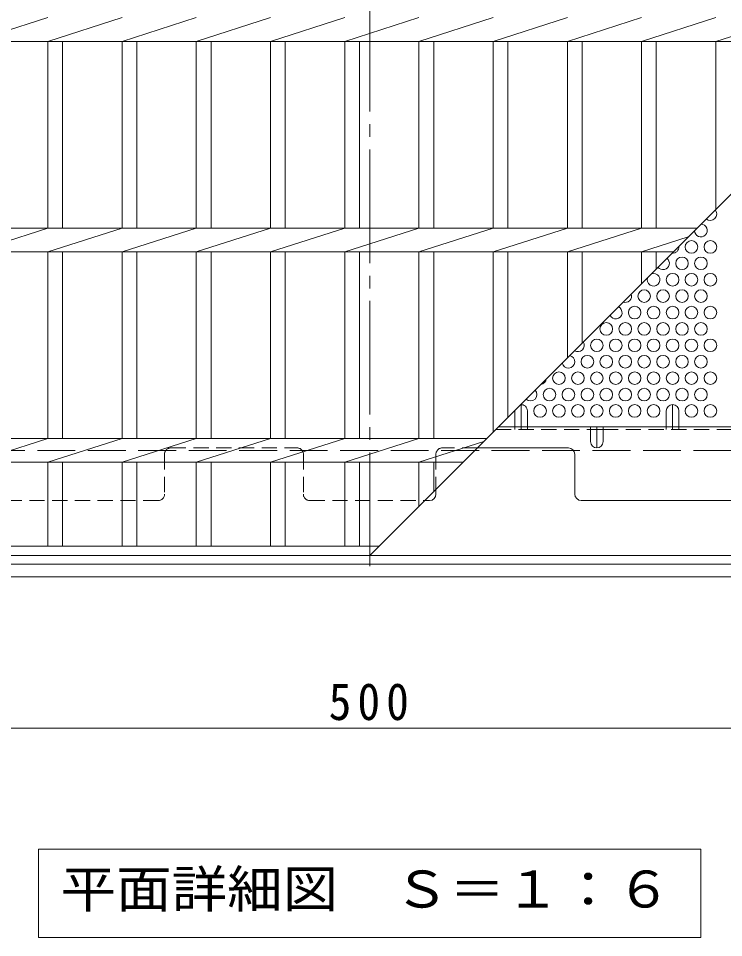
# Model space of a CAD drawing. Units: millimetres at full size, sheet at 1:6; details may follow other scales. Extents: x -1464 to 1197, y -1180 to 1127.
# Drawn here: x -969.9 to -634.6, y -78.2 to 358.6 of the extents above; entities that cross this region are included whole.
import ezdxf
from ezdxf.enums import TextEntityAlignment as Align

# ---------------------------------------------------------------- set-up
doc = ezdxf.new("R2010")
doc.units = ezdxf.units.MM
doc.header["$LTSCALE"] = 6
for name, pattern in [('CHAIN1', [8, 5, -1, 1, -1]), ('CHAIN2', [12, 9, -1, 1, -1]), ('DASHED1', [1.8, 1.2, -0.6]), ('DASHED3', [4, 3, -1])]:
    doc.linetypes.add(name, pattern=pattern)
for name, color, linetype, lineweight in [('6-1', 3, 'Continuous', 9), ('6-2', 3, 'Continuous', 9), ('6-4', 7, 'Continuous', 9), ('6-5', 7, 'Continuous', 9), ('6-6', 2, 'Continuous', 9), ('6-7', 2, 'Continuous', 9), ('6-8', 2, 'Continuous', 9)]:
    doc.layers.add(name, color=color, linetype=linetype, lineweight=lineweight)
doc.styles.add('ＭＳ ゴシック', font='')
doc.styles.get('ＭＳ ゴシック').set_extended_font_data('MS Gothic')

msp = doc.modelspace()

# ---------------------------------------------------------------- linework, layer by layer
at = {"layer": '6-1', "color": 2, "linetype": 'DASHED3'}
msp.add_line((-1152.902, 153.277), (-452.902, 153.277), dxfattribs=at)
at = {"layer": '6-1', "color": 2}
for p, q in [((-1206.902, 99.277), (-398.902, 99.277)), ((-1212.902, 93.277), (-392.902, 93.277))]:
    msp.add_line(p, q, dxfattribs=at)
at = {"layer": '6-2'}
for p, q in [((-802.902, 103.277), (-402.902, 503.277)), ((-991.188, 347.62), (-955.902, 358.934)), ((-955.902, 347.62), (-920.616, 358.934)), ((-920.616, 347.62), (-885.33, 358.934)), ((-885.33, 347.62), (-850.045, 358.934)), ((-850.045, 347.62), (-814.759, 358.934)), ((-814.759, 347.62), (-779.473, 358.934)), ((-779.473, 347.62), (-744.188, 358.934)), ((-638.33, 347.62), (-603.045, 358.934)), ((-558.559, 347.62), (-1202.902, 347.62)), ((-955.902, 258.934), (-955.902, 347.62)), ((-948.902, 258.934), (-948.902, 347.62)), ((-920.616, 258.934), (-920.616, 347.62)), ((-913.616, 258.934), (-913.616, 347.62)), ((-885.33, 258.934), (-885.33, 347.62)), ((-878.33, 258.934), (-878.33, 347.62)), ((-850.045, 258.934), (-850.045, 347.62)), ((-843.045, 258.934), (-843.045, 347.62)), ((-814.759, 258.934), (-814.759, 347.62)), ((-807.759, 258.934), (-807.759, 347.62)), ((-779.473, 258.934), (-779.473, 347.62)), ((-772.473, 258.934), (-772.473, 347.62)), ((-737.188, 258.934), (-737.188, 347.62)), ((-701.902, 258.934), (-701.902, 347.62)), ((-666.616, 258.934), (-666.616, 347.62)), ((-638.33, 267.848), (-638.33, 347.62)), ((-647.245, 258.934), (-1202.902, 258.934)), ((-991.188, 247.62), (-955.902, 258.934)), ((-955.902, 247.62), (-920.616, 258.934)), ((-920.616, 247.62), (-885.33, 258.934)), ((-885.33, 247.62), (-850.045, 258.934)), ((-850.045, 247.62), (-814.759, 258.934)), ((-814.759, 247.62), (-779.473, 258.934)), ((-779.473, 247.62), (-744.188, 258.934)), ((-744.188, 247.62), (-708.902, 258.934)), ((-708.902, 247.62), (-673.616, 258.934)), ((-658.559, 247.62), (-1202.902, 247.62)), ((-955.902, 158.934), (-955.902, 247.62)), ((-948.902, 158.934), (-948.902, 247.62)), ((-920.616, 158.934), (-920.616, 247.62)), ((-913.616, 158.934), (-913.616, 247.62)), ((-885.33, 158.934), (-885.33, 247.62)), ((-878.33, 158.934), (-878.33, 247.62)), ((-850.045, 158.934), (-850.045, 247.62)), ((-843.045, 158.934), (-843.045, 247.62)), ((-814.759, 158.934), (-814.759, 247.62)), ((-807.759, 158.934), (-807.759, 247.62)), ((-779.473, 158.934), (-779.473, 247.62)), ((-772.473, 158.934), (-772.473, 247.62)), ((-744.188, 161.991), (-744.188, 247.62)), ((-737.188, 168.991), (-737.188, 247.62)), ((-708.902, 197.277), (-708.902, 247.62)), ((-701.902, 204.277), (-701.902, 247.62)), ((-666.616, 239.563), (-666.616, 247.62)), ((-747.245, 158.934), (-1202.902, 158.934)), ((-991.188, 147.62), (-955.902, 158.934)), ((-955.902, 147.62), (-920.616, 158.934)), ((-920.616, 147.62), (-885.33, 158.934)), ((-885.33, 147.62), (-850.045, 158.934)), ((-850.045, 147.62), (-814.759, 158.934)), ((-814.759, 147.62), (-779.473, 158.934)), ((-779.473, 147.62), (-748.688, 157.491)), ((-758.559, 147.62), (-1202.902, 147.62)), ((-955.902, 107.777), (-955.902, 147.62)), ((-948.902, 107.777), (-948.902, 147.62)), ((-920.616, 107.777), (-920.616, 147.62)), ((-913.616, 107.777), (-913.616, 147.62)), ((-885.33, 107.777), (-885.33, 147.62)), ((-878.33, 107.777), (-878.33, 147.62)), ((-850.045, 107.777), (-850.045, 147.62)), ((-843.045, 107.777), (-843.045, 147.62)), ((-814.759, 107.777), (-814.759, 147.62)), ((-807.759, 107.777), (-807.759, 147.62)), ((-779.473, 126.705), (-779.473, 147.62)), ((-772.473, 133.705), (-772.473, 147.62)), ((-798.402, 107.777), (-1202.902, 107.777))]:
    msp.add_line(p, q, dxfattribs=at)
for points in [[(-402.902, 103.277), (-1202.902, 103.277), (-1202.902, 903.277)], [(-744.188, 258.934), (-744.188, 347.62), (-708.902, 358.934)], [(-708.902, 258.934), (-708.902, 347.62), (-673.616, 358.934)], [(-673.616, 258.934), (-673.616, 347.62), (-638.33, 358.934)], [(-673.616, 232.563), (-673.616, 247.62), (-651.452, 254.727)]]:
    msp.add_lwpolyline(points, dxfattribs=at)
at = {"layer": '6-4'}
msp.add_line((-1052.902, 21.277), (-552.902, 21.277), dxfattribs=at)
at = {"layer": '6-5'}
for p, q in [((-960.402, -36.223), (-960.402, -78.223)), ((-960.402, -36.223), (-645.402, -36.223)), ((-645.402, -36.223), (-645.402, -78.223)), ((-960.402, -78.223), (-645.402, -78.223))]:
    msp.add_line(p, q, dxfattribs=at)
at = {"layer": '6-6'}
for centre in [(-649.902, 249.964), (-640.902, 249.964), (-654.402, 242.17), (-645.402, 242.17), (-658.902, 234.376), (-649.902, 234.376), (-640.902, 234.376), (-672.402, 226.582), (-663.402, 226.582), (-654.402, 226.582), (-645.402, 226.582), (-676.902, 218.788), (-667.902, 218.788), (-658.902, 218.788), (-649.902, 218.788), (-640.902, 218.788), (-690.402, 210.993), (-681.402, 210.993), (-672.402, 210.993), (-663.402, 210.993), (-654.402, 210.993), (-645.402, 210.993), (-694.902, 203.199), (-685.902, 203.199), (-676.902, 203.199), (-667.902, 203.199), (-658.902, 203.199), (-649.902, 203.199), (-640.902, 203.199), (-699.402, 195.405), (-690.402, 195.405), (-681.402, 195.405), (-672.402, 195.405), (-663.402, 195.405), (-654.402, 195.405), (-645.402, 195.405), (-712.902, 187.611), (-703.902, 187.611), (-694.902, 187.611), (-685.902, 187.611), (-676.902, 187.611), (-667.902, 187.611), (-658.902, 187.611), (-649.902, 187.611), (-640.902, 187.611), (-717.402, 179.816), (-708.402, 179.816), (-699.402, 179.816), (-690.402, 179.816), (-681.402, 179.816), (-672.402, 179.816), (-663.402, 179.816), (-654.402, 179.816), (-645.402, 179.816), (-721.902, 172.022), (-712.902, 172.022), (-703.902, 172.022), (-694.902, 172.022), (-685.902, 172.022), (-676.902, 172.022), (-667.902, 172.022), (-649.902, 172.022), (-640.902, 172.022)]:
    msp.add_circle(centre, 3, dxfattribs=at)
for centre, start, end in [((-640.902, 265.553), 228.7303, 41.2697), ((-645.402, 257.759), 179.6513, 90.3487), ((-658.902, 249.964), 264.30632, 5.69368), ((-663.402, 242.17), 216.77904, 53.22096), ((-667.902, 234.376), 158.15447, 111.84553), ((-681.402, 226.582), 250.17694, 19.82306), ((-685.902, 218.788), 204.44894, 65.55106), ((-703.902, 203.199), 237.55426, 32.44574), ((-708.402, 195.405), 191.0069, 78.9931), ((-721.902, 187.611), 276.79196, 353.20804), ((-726.402, 179.816), 225.5336, 44.4664)]:
    msp.add_arc(centre, 3, start, end, dxfattribs=at)
at = {"layer": '6-7', "linetype": 'CHAIN2'}
msp.add_line((-802.902, 98.277), (-802.902, 908.277), dxfattribs=at)
at = {"layer": '6-7', "linetype": 'DASHED1'}
for p, q in [((-742.905, 163.273), (-697.902, 163.273)), ((-733.902, 164.473), (-733.902, 163.273)), ((-727.902, 164.473), (-727.902, 163.273)), ((-691.902, 163.273), (-625.902, 163.273)), ((-661.902, 164.473), (-661.902, 163.273)), ((-655.902, 164.473), (-655.902, 163.273)), ((-897.44, 154.473), (-837.419, 154.473)), ((-751.705, 154.473), (-768.385, 154.473)), ((-900.44, 151.473), (-900.44, 132.473)), ((-834.419, 151.473), (-834.419, 132.473)), ((-771.385, 151.473), (-771.385, 134.794)), ((-903.44, 129.473), (-1098.701, 129.473)), ((-831.419, 129.473), (-776.705, 129.473))]:
    msp.add_line(p, q, dxfattribs=at)
at = {"layer": '6-7'}
for p, q in [((-462.902, 164.473), (-741.705, 164.473)), ((-697.902, 163.273), (-691.902, 163.273)), ((-708.363, 154.473), (-751.705, 154.473)), ((-705.363, 151.473), (-705.363, 132.473)), ((-776.705, 129.473), (-774.385, 129.473)), ((-702.363, 129.473), (-507.103, 129.473))]:
    msp.add_line(p, q, dxfattribs=at)
msp.add_lwpolyline([(-771.385, 134.794), (-771.385, 134.23), (-771.385, 132.473)], dxfattribs=at)
at = {"layer": '6-7', "linetype": 'DASHED1'}
for centre, start, end in [((-897.44, 151.473), 90, 180), ((-837.419, 151.473), 0, 90), ((-768.385, 151.473), 90, 180), ((-903.44, 132.473), 270, 0), ((-831.419, 132.473), 180, 270)]:
    msp.add_arc(centre, 3, start, end, dxfattribs=at)
at = {"layer": '6-7'}
for centre, start, end in [((-708.363, 151.473), 0, 90), ((-774.385, 132.473), 270, 0), ((-702.363, 132.473), 180, 270)]:
    msp.add_arc(centre, 3, start, end, dxfattribs=at)
at = {"layer": '6-8', "linetype": 'CHAIN1'}
for p, q in [((-730.902, 163.273), (-730.902, 175.022)), ((-658.902, 163.273), (-658.902, 175.022)), ((-694.902, 164.473), (-694.902, 154.473))]:
    msp.add_line(p, q, dxfattribs=at)
at = {"layer": '6-8'}
for p, q in [((-733.902, 172.022), (-733.902, 164.473)), ((-727.902, 172.022), (-727.902, 164.473)), ((-661.902, 172.022), (-661.902, 164.473)), ((-655.902, 172.022), (-655.902, 164.473)), ((-697.902, 157.473), (-697.902, 164.473)), ((-691.902, 157.473), (-691.902, 164.473))]:
    msp.add_line(p, q, dxfattribs=at)
for centre, start, end in [((-730.902, 172.022), 0, 95.09812), ((-658.902, 172.022), 0, 180), ((-730.902, 172.022), 174.90188, 180), ((-694.902, 157.473), 180, 0)]:
    msp.add_arc(centre, 3, start, end, dxfattribs=at)

# ---------------------------------------------------------------- texts
at = {"layer": '6-4', "color": 2, "insert": (-822.402, 24.877), "char_height": 17.6, "attachment_point": 7, "style": 'ＭＳ ゴシック'}
msp.add_mtext('\\T1.27;\\W0.9;500', dxfattribs=at)
at = {"layer": '6-5', "color": 2, "style": 'ＭＳ ゴシック', "width": 1.1}
msp.add_text('平面詳細図\u3000Ｓ＝１：６', height=17.6, dxfattribs=at).set_placement((-949.902, -69.223), align=Align.BOTTOM_LEFT)

doc.saveas('drawing.dxf')
